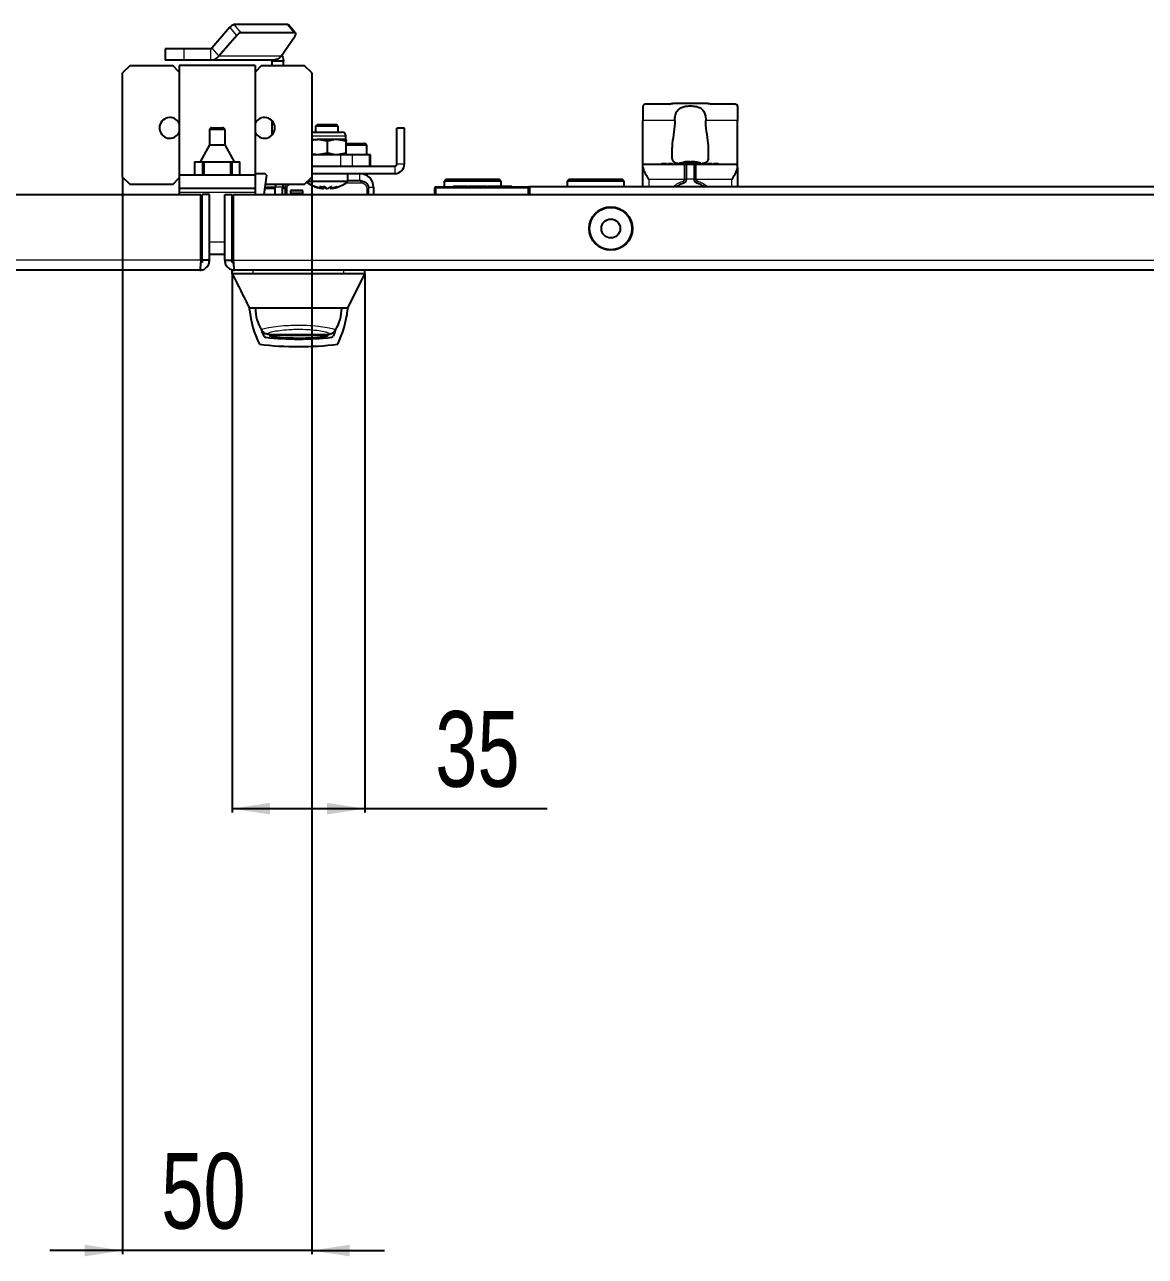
# Model space of a CAD drawing. Header units: millimetres. Extents: x -1264 to 3208, y -1920 to 1219.
# Drawn here: x 2069.4 to 2365.5, y -1920 to -1594.6 of the extents above; entities that cross this region are included whole.
import ezdxf

# ---------------------------------------------------------------- set-up
doc = ezdxf.new("R2010")
doc.units = ezdxf.units.MM
doc.layers.add('FORMAT', color=7, linetype='Continuous')
doc.styles.add('SLDTEXTSTYLE0', font='TXT', dxfattribs={"width": 0.75})
doc.dimstyles.new('SLDDIMSTYLE0', dxfattribs={"dimtxt": 20, "dimasz": 10, "dimexe": 0, "dimexo": 0.0625, "dimgap": 5, "dimtad": 2, "dimdec": 1, "dimrnd": 1e-09, "dimzin": 12, "dimdsep": 46, "dimtxsty": 'SLDTEXTSTYLE0', "dimsah": 1, "dimcen": 0.09, "dimadec": 0, "dimazin": 3, "dimtfac": 1, "dimtofl": 0, "dimtmove": 0, "dimatfit": 3, "dimfxl": 0, "dimfrac": 2, "dimtolj": 1, "dimtzin": 12, "dimarcsym": 0})
doc.dimstyles.new('SLDDIMSTYLE1', dxfattribs={"dimtxt": 20, "dimasz": 10, "dimexe": 0, "dimexo": 0.0625, "dimgap": 5, "dimtad": 2, "dimdec": 1, "dimrnd": 1e-09, "dimzin": 12, "dimdsep": 46, "dimtxsty": 'SLDTEXTSTYLE0', "dimsah": 1, "dimcen": 0.09, "dimadec": 0, "dimazin": 3, "dimtfac": 1, "dimtmove": 0, "dimatfit": 0, "dimfxl": 0, "dimfrac": 2, "dimtolj": 1, "dimtzin": 12, "dimarcsym": 0})

# ---------------------------------------------------------------- blocks, each defined once
blk = doc.blocks.new('_D_13')
at = {"layer": 'FORMAT'}
for p, q in [((2095.28, -1634.86), (2095.28, -1919.45)), ((2145.28, -1634.86), (2145.28, -1919.45)), ((2095.28, -1918.45), (2076.05, -1918.45)), ((2145.28, -1918.45), (2095.28, -1918.45)), ((2145.28, -1918.45), (2164.51, -1918.45))]:
    blk.add_line(p, q, dxfattribs=at)
for points in [[(2095.28, -1918.45), (2085.28, -1916.91), (2085.28, -1919.99)], [(2145.28, -1918.45), (2155.28, -1919.99), (2155.28, -1916.91)]]:
    blk.add_solid(points, dxfattribs=at)
at = {"layer": 'FORMAT', "insert": (2105.5, -1892.67), "char_height": 20, "attachment_point": 1, "style": 'SLDTEXTSTYLE0'}
blk.add_mtext('50', dxfattribs=at)
blk = doc.blocks.new('_D_14')
at = {"layer": 'FORMAT'}
for p, q in [((2124.28, -1660.46), (2124.28, -1802.71)), ((2159.28, -1660.46), (2159.28, -1802.71)), ((2124.28, -1801.71), (2159.28, -1801.71)), ((2159.28, -1801.71), (2207.44, -1801.71))]:
    blk.add_line(p, q, dxfattribs=at)
for points in [[(2124.28, -1801.71), (2134.28, -1803.25), (2134.28, -1800.17)], [(2159.28, -1801.71), (2149.28, -1800.17), (2149.28, -1803.25)]]:
    blk.add_solid(points, dxfattribs=at)
at = {"layer": 'FORMAT', "insert": (2177.88, -1775.93), "char_height": 20, "attachment_point": 1, "style": 'SLDTEXTSTYLE0'}
blk.add_mtext('35', dxfattribs=at)

msp = doc.modelspace()

# ---------------------------------------------------------------- linework, layer by layer
at = {"color": 7, "linetype": 'Continuous', "lineweight": 25}
for p, q in [((2123.63, -1595.29), (2118.87, -1600.79)), ((2125.47, -1597.42), (2120.71, -1602.92)), ((2138.88, -1594.59), (2124.74, -1594.59)), ((2140.72, -1596.71), (2126.58, -1596.71)), ((2141, -1596.81), (2139.17, -1594.69)), ((2106.56, -1600.97), (2106.56, -1603.97)), ((2111.56, -1600.97), (2106.56, -1600.97)), ((2118.5, -1600.97), (2111.56, -1600.97)), ((2137.17, -1602.92), (2140.75, -1597.8)), ((2111.56, -1603.97), (2106.56, -1603.97)), ((2118.5, -1603.97), (2111.56, -1603.97)), ((2135.03, -1603.97), (2118.5, -1603.97)), ((2097.28, -1605.35), (2095.28, -1607.35)), ((2095.28, -1634.85), (2095.28, -1607.35)), ((2097.28, -1605.35), (2108.53, -1605.35)), ((2110.28, -1607.1), (2108.53, -1605.35)), ((2130.28, -1605.35), (2110.28, -1605.35)), ((2110.28, -1605.35), (2110.28, -1634.35)), ((2130.28, -1605.35), (2130.28, -1634.35)), ((2132.03, -1605.35), (2130.28, -1607.1)), ((2132.03, -1605.35), (2143.28, -1605.35)), ((2137.78, -1604.27), (2134.78, -1604.27)), ((2134.78, -1605.35), (2134.78, -1604.27)), ((2137.78, -1605.35), (2137.78, -1604.27)), ((2145.28, -1607.35), (2143.28, -1605.35)), ((2145.28, -1607.35), (2145.28, -1634.85)), ((2232.78, -1616.12), (2232.78, -1619.95)), ((2239.8, -1615.56), (2234.28, -1615.56)), ((2240.69, -1615.51), (2240.17, -1615.51)), ((2249.88, -1615.45), (2240.69, -1615.45)), ((2250.4, -1615.51), (2249.88, -1615.5)), ((2256.28, -1615.56), (2250.76, -1615.56)), ((2257.78, -1616.12), (2257.78, -1619.95)), ((2134.78, -1620.6), (2134.78, -1619.97)), ((2232.78, -1631.45), (2232.78, -1619.95)), ((2257.78, -1631.45), (2257.78, -1619.95)), ((2118.27, -1622.35), (2118.27, -1626.35)), ((2118.77, -1621.85), (2121.78, -1621.85)), ((2122.28, -1622.35), (2122.28, -1626.35)), ((2134.78, -1620.6), (2135.23, -1620.6)), ((2134.78, -1623.74), (2134.78, -1620.6)), ((2145.31, -1622.95), (2145.28, -1622.95)), ((2145.31, -1622.95), (2153.25, -1622.95)), ((2146.78, -1620.95), (2146.28, -1621.45)), ((2146.28, -1621.45), (2146.28, -1622.95)), ((2152.02, -1621.45), (2146.28, -1621.45)), ((2146.78, -1620.95), (2151.57, -1620.95)), ((2151.57, -1620.95), (2151.78, -1620.95)), ((2152.28, -1621.45), (2151.78, -1620.95)), ((2152.28, -1621.45), (2152.02, -1621.45)), ((2152.28, -1622.95), (2152.28, -1621.45)), ((2167.78, -1631.35), (2167.78, -1621.95)), ((2169.78, -1621.95), (2167.78, -1621.95)), ((2169.78, -1631.35), (2169.78, -1621.95)), ((2118.27, -1626.35), (2115.78, -1630.85)), ((2118.27, -1626.35), (2122.28, -1626.35)), ((2122.28, -1626.35), (2124.78, -1630.85)), ((2145.28, -1624.95), (2146.88, -1624.95)), ((2149.42, -1625.4), (2146.88, -1624.95)), ((2151.88, -1624.95), (2146.88, -1624.95)), ((2149.42, -1628.51), (2149.42, -1625.4)), ((2154.35, -1625.4), (2151.88, -1624.95)), ((2154.28, -1624.95), (2151.88, -1624.95)), ((2154.28, -1624.95), (2154.28, -1623.99)), ((2154.34, -1624.99), (2154.28, -1624.95)), ((2154.28, -1624.95), (2154.28, -1624.95)), ((2154.34, -1625.05), (2154.3, -1625.02)), ((2154.35, -1628.51), (2154.35, -1625.4)), ((2154.35, -1625.95), (2159.18, -1625.95)), ((2159.78, -1628.95), (2159.78, -1626.55)), ((2152.97, -1628.95), (2145.28, -1628.95)), ((2149.42, -1628.51), (2146.88, -1628.95)), ((2154.35, -1628.51), (2151.88, -1628.95)), ((2156.05, -1628.95), (2152.97, -1628.95)), ((2154.28, -1628.95), (2154.28, -1628.95)), ((2160.51, -1628.95), (2156.05, -1628.95)), ((2160.78, -1628.95), (2160.51, -1628.95)), ((2160.78, -1631.95), (2160.78, -1628.95)), ((2240.43, -1627.24), (2240.43, -1629.83)), ((2250.13, -1629.83), (2250.13, -1627.24)), ((2114.28, -1630.85), (2114.28, -1634.35)), ((2114.28, -1630.85), (2115.78, -1630.85)), ((2115.78, -1630.85), (2124.78, -1630.85)), ((2116.78, -1630.85), (2116.78, -1634.35)), ((2123.78, -1630.85), (2123.78, -1634.35)), ((2124.78, -1630.85), (2126.28, -1630.85)), ((2126.28, -1634.35), (2126.28, -1630.85)), ((2145.28, -1631.95), (2167.18, -1631.95)), ((2232.78, -1632.33), (2232.78, -1631.45)), ((2232.78, -1631.45), (2246.28, -1631.45)), ((2232.78, -1637.45), (2232.78, -1632.33)), ((2237.66, -1631.35), (2237.66, -1631.45)), ((2237.8, -1631.35), (2237.8, -1631.45)), ((2237.92, -1631.35), (2237.92, -1631.45)), ((2238.73, -1631.35), (2237.92, -1631.35)), ((2238.73, -1631.35), (2238.73, -1631.45)), ((2238.88, -1631.35), (2238.88, -1631.45)), ((2239, -1631.35), (2239, -1631.45)), ((2239.34, -1631.35), (2239.34, -1631.45)), ((2239.52, -1631.35), (2239.52, -1631.45)), ((2240.05, -1631.35), (2240.05, -1631.45)), ((2240.53, -1631.35), (2240.53, -1631.45)), ((2240.7, -1631.35), (2240.7, -1631.45)), ((2241.16, -1631.35), (2241.16, -1631.45)), ((2241.3, -1631.35), (2241.3, -1631.45)), ((2241.42, -1631.35), (2241.42, -1631.45)), ((2241.73, -1631.35), (2241.73, -1631.45)), ((2243.01, -1631.35), (2241.89, -1631.35)), ((2243.01, -1631.35), (2243.01, -1631.45)), ((2243.15, -1631.35), (2243.15, -1631.45)), ((2243.34, -1631.35), (2243.34, -1631.45)), ((2243.35, -1631.35), (2243.35, -1631.45)), ((2243.94, -1631.35), (2243.35, -1631.35)), ((2243.94, -1631.35), (2243.94, -1631.45)), ((2244.84, -1631.35), (2244.27, -1631.35)), ((2244.28, -1635.45), (2244.28, -1631.45)), ((2244.28, -1631.45), (2246.28, -1631.45)), ((2244.56, -1631.13), (2244.53, -1630.9)), ((2244.77, -1631.13), (2244.76, -1630.83)), ((2244.84, -1631.35), (2244.84, -1631.45)), ((2244.85, -1631.35), (2244.85, -1631.45)), ((2244.85, -1631.35), (2245.03, -1631.35)), ((2245.03, -1631.35), (2245.03, -1631.45)), ((2245.03, -1631.35), (2245.03, -1631.35)), ((2245.05, -1631.35), (2245.05, -1631.45)), ((2245.2, -1631.35), (2245.2, -1631.45)), ((2246, -1631.35), (2245.2, -1631.35)), ((2246, -1631.35), (2246, -1631.45)), ((2246.14, -1631.35), (2246.14, -1631.45)), ((2246.23, -1630.85), (2246.23, -1630.83)), ((2246.26, -1631.35), (2246.26, -1631.45)), ((2246.28, -1631.45), (2246.28, -1635.45)), ((2246.29, -1631.39), (2246.55, -1631.38)), ((2246.69, -1631.35), (2246.69, -1631.45)), ((2246.78, -1630.94), (2246.79, -1630.9)), ((2246.78, -1631.45), (2257.78, -1631.45)), ((2246.82, -1631.35), (2246.82, -1631.45)), ((2247.18, -1631.35), (2247.18, -1631.45)), ((2247.44, -1631.35), (2247.44, -1631.45)), ((2247.56, -1631.35), (2247.56, -1631.45)), ((2247.7, -1631.35), (2247.7, -1631.45)), ((2247.82, -1631.35), (2247.82, -1631.45)), ((2248.25, -1631.35), (2248.25, -1631.45)), ((2248.28, -1631.35), (2248.25, -1631.35)), ((2248.29, -1631.35), (2248.29, -1631.45)), ((2248.32, -1631.35), (2248.32, -1631.45)), ((2248.49, -1631.35), (2248.49, -1631.45)), ((2248.84, -1631.35), (2248.84, -1631.45)), ((2249.33, -1631.35), (2249.33, -1631.45)), ((2249.52, -1631.35), (2249.52, -1631.45)), ((2249.87, -1631.35), (2249.87, -1631.45)), ((2250.02, -1631.35), (2250.02, -1631.45)), ((2251.08, -1631.35), (2250.02, -1631.35)), ((2251.08, -1631.35), (2251.08, -1631.45)), ((2251.39, -1631.35), (2251.39, -1631.45)), ((2251.56, -1631.35), (2251.56, -1631.45)), ((2251.93, -1631.35), (2251.93, -1631.45)), ((2252.69, -1631.35), (2251.93, -1631.35)), ((2252.69, -1631.35), (2252.69, -1631.45)), ((2257.78, -1632.33), (2257.78, -1631.45)), ((2257.78, -1632.33), (2257.78, -1637.45)), ((2095.28, -1634.85), (2097.28, -1636.85)), ((2108.53, -1636.85), (2110.28, -1635.1)), ((2130.28, -1634.35), (2110.28, -1634.35)), ((2110.28, -1634.35), (2110.28, -1637.85)), ((2130.28, -1633.95), (2132.91, -1633.95)), ((2130.28, -1634.35), (2130.28, -1637.85)), ((2133.34, -1634.39), (2132.61, -1639.45)), ((2133.34, -1634.39), (2132.91, -1633.95)), ((2143.28, -1636.85), (2145.28, -1634.85)), ((2145.28, -1633.95), (2167.18, -1633.95)), ((2158.28, -1635.85), (2154.74, -1635.85)), ((2154.78, -1635.95), (2154.78, -1633.95)), ((2180.78, -1635.45), (2180.28, -1635.95)), ((2180.28, -1635.95), (2180.28, -1637.45)), ((2195.28, -1635.95), (2180.28, -1635.95)), ((2180.78, -1635.45), (2194.78, -1635.45)), ((2195.28, -1635.95), (2194.78, -1635.45)), ((2195.28, -1637.25), (2195.28, -1635.95)), ((2213.28, -1635.45), (2212.78, -1635.95)), ((2212.78, -1635.95), (2212.78, -1637.45)), ((2227.78, -1635.95), (2212.78, -1635.95)), ((2213.28, -1635.45), (2227.28, -1635.45)), ((2227.78, -1635.95), (2227.28, -1635.45)), ((2227.78, -1637.45), (2227.78, -1635.95)), ((2244.28, -1635.45), (2244.28, -1635.48)), ((2246.28, -1635.48), (2246.28, -1635.45)), ((1525.58, -1639.45), (2115.98, -1639.45)), ((2108.53, -1636.85), (2097.28, -1636.85)), ((2130.28, -1637.85), (2110.28, -1637.85)), ((2110.28, -1637.85), (2110.28, -1638.94)), ((2110.28, -1638.94), (2110.28, -1639.45)), ((2115.98, -1656.85), (2115.98, -1639.45)), ((2118.28, -1639.45), (2116.28, -1639.45)), ((2116.28, -1656.85), (2116.28, -1639.45)), ((2118.28, -1656.85), (2118.28, -1639.45)), ((2122.28, -1639.45), (2124.28, -1639.45)), ((2122.28, -1656.85), (2122.28, -1639.45)), ((2124.28, -1656.85), (2124.28, -1639.45)), ((2124.58, -1639.45), (2714.98, -1639.45)), ((2124.58, -1656.85), (2124.58, -1639.45)), ((2130.28, -1637.85), (2130.28, -1638.94)), ((2130.28, -1638.94), (2130.28, -1639.45)), ((2135.58, -1637.85), (2132.84, -1637.85)), ((2143.28, -1636.85), (2132.99, -1636.85)), ((2135.65, -1636.85), (2135.58, -1637.55)), ((2135.58, -1639.45), (2135.58, -1637.55)), ((2137.58, -1639.45), (2137.58, -1637.55)), ((2138.28, -1637.85), (2137.58, -1637.85)), ((2138.28, -1637.85), (2138.28, -1639.45)), ((2142.88, -1638.4), (2139.68, -1638.4)), ((2139.68, -1638.4), (2139.68, -1639.45)), ((2139.68, -1639.15), (2142.88, -1639.15)), ((2142.88, -1639.45), (2142.88, -1638.4)), ((2147.92, -1637.8), (2147.92, -1637.85)), ((2148.22, -1637.4), (2148.22, -1637.85)), ((2148.22, -1637.85), (2148.22, -1637.4)), ((2148.39, -1637.85), (2148.22, -1637.82)), ((2148.39, -1637.39), (2148.39, -1637.85)), ((2148.43, -1637.85), (2148.43, -1637.39)), ((2149.19, -1637.77), (2149.19, -1637.85)), ((2149.22, -1637.79), (2149.22, -1637.85)), ((2149.28, -1637.82), (2149.22, -1637.85)), ((2150.13, -1637.85), (2150.13, -1637.53)), ((2150.34, -1637.85), (2150.34, -1637.82)), ((2150.63, -1637.75), (2150.63, -1637.85)), ((2150.66, -1637.75), (2150.66, -1637.85)), ((2160.28, -1639.45), (2160.28, -1637.85)), ((2161.58, -1637.55), (2161.58, -1639.45)), ((2177.78, -1639.45), (2177.78, -1637.75)), ((2178.08, -1637.45), (2202.48, -1637.45)), ((2182.64, -1637.25), (2182.64, -1637.45)), ((2186.45, -1637.25), (2186.45, -1637.45)), ((2186.45, -1637.25), (2187.24, -1637.25)), ((2187.24, -1637.25), (2187.24, -1637.45)), ((2187.24, -1637.25), (2189.12, -1637.25)), ((2188.58, -1637.25), (2188.58, -1637.23)), ((2189.12, -1637.25), (2189.12, -1637.45)), ((2189.12, -1637.25), (2190.17, -1637.25)), ((2190.17, -1637.25), (2190.17, -1637.45)), ((2190.17, -1637.25), (2191.57, -1637.25)), ((2191.74, -1637.23), (2191.74, -1637.45)), ((2191.83, -1637.25), (2191.83, -1637.45)), ((2191.83, -1637.25), (2193.18, -1637.25)), ((2193.18, -1637.25), (2193.18, -1637.45)), ((2193.18, -1637.25), (2195.17, -1637.25)), ((2195.17, -1637.25), (2195.17, -1637.45)), ((2195.17, -1637.25), (2198.13, -1637.25)), ((2198.13, -1637.25), (2198.13, -1637.45)), ((2637.78, -1637.45), (2202.78, -1637.45)), ((2202.78, -1637.45), (2202.78, -1637.75)), ((2202.78, -1637.75), (2202.78, -1638.4)), ((2202.78, -1638.4), (2202.78, -1639.45)), ((2116.28, -1655.35), (2115.98, -1655.35)), ((2122.28, -1655.35), (2118.28, -1655.35)), ((2115.68, -1659.45), (1525.88, -1659.45)), ((2118.28, -1656.85), (2116.28, -1656.85)), ((2116.28, -1657.03), (2116.28, -1657.45)), ((2122.28, -1656.85), (2124.28, -1656.85)), ((2124.28, -1657.45), (2124.28, -1656.85)), ((2124.28, -1660.45), (2124.28, -1659.45)), ((2124.88, -1659.45), (2124.28, -1659.45)), ((2714.68, -1659.45), (2124.88, -1659.45)), ((2159.28, -1660.45), (2159.28, -1659.45)), ((2153.78, -1660.45), (2129.78, -1660.45)), ((2154.78, -1669.45), (2159.31, -1660.4)), ((2131.18, -1669.45), (2128.78, -1669.45)), ((2128.82, -1669.45), (2128.82, -1669.66)), ((2152.38, -1669.45), (2131.18, -1669.45)), ((2154.78, -1669.45), (2152.38, -1669.45)), ((2154.74, -1669.66), (2154.74, -1669.45)), ((2135.95, -1676.44), (2147.54, -1676.44)), ((2135.95, -1676.44), (2136.1, -1676.44))]:
    msp.add_line(p, q, dxfattribs=at)
at = {"color": 8, "linetype": 'Continuous', "lineweight": 18}
for p, q in [((2125.47, -1597.42), (2123.63, -1595.29)), ((2126.58, -1596.71), (2124.74, -1594.59)), ((2140.72, -1596.71), (2138.88, -1594.59)), ((2111.56, -1603.97), (2111.56, -1600.97)), ((2118.5, -1600.97), (2118.5, -1603.97)), ((2118.87, -1600.79), (2120.71, -1602.92)), ((2137.17, -1602.92), (2120.71, -1602.92)), ((2241.19, -1619.95), (2232.78, -1619.95)), ((2257.78, -1619.95), (2249.37, -1619.95)), ((2122.28, -1622.35), (2118.27, -1622.35)), ((2145.28, -1623.99), (2154.28, -1623.99)), ((2159.78, -1626.55), (2154.35, -1626.55)), ((2152.97, -1631.95), (2152.97, -1628.95)), ((2156.05, -1631.95), (2156.05, -1628.95)), ((2160.51, -1631.95), (2160.51, -1628.95)), ((2116.28, -1630.85), (2116.28, -1634.35)), ((2124.28, -1630.85), (2124.28, -1634.35)), ((2167.18, -1631.95), (2167.18, -1633.95)), ((2167.78, -1631.35), (2169.78, -1631.35)), ((2241.89, -1631.35), (2241.89, -1631.45)), ((2243.78, -1635.45), (2243.78, -1631.45)), ((2246.78, -1631.45), (2246.78, -1635.45)), ((2143.78, -1636.35), (2144.47, -1636.35)), ((2154.22, -1636.15), (2143.98, -1636.15)), ((2154.31, -1635.95), (2144.18, -1635.95)), ((2154.1, -1636.35), (2158.28, -1636.35)), ((2154.68, -1636.15), (2154.22, -1636.15)), ((2154.78, -1635.95), (2154.31, -1635.95)), ((2157.98, -1635.95), (2157.98, -1633.95)), ((2234.28, -1635.45), (2234.28, -1637.45)), ((2234.28, -1635.45), (2243.78, -1635.45)), ((2243.42, -1635.97), (2243.56, -1636.45)), ((2243.78, -1635.48), (2243.78, -1635.45)), ((2243.78, -1635.45), (2244.28, -1635.45)), ((2243.78, -1635.48), (2244.28, -1635.48)), ((2246.28, -1635.45), (2244.28, -1635.45)), ((2246.28, -1635.45), (2246.78, -1635.45)), ((2246.28, -1635.48), (2246.78, -1635.48)), ((2246.78, -1635.45), (2246.78, -1635.48)), ((2246.78, -1635.45), (2256.28, -1635.45)), ((2247.01, -1636.45), (2247.14, -1635.97)), ((2256.28, -1637.45), (2256.28, -1635.45)), ((2130.28, -1638.94), (2110.28, -1638.94)), ((2132.9, -1637.45), (2135.58, -1637.45)), ((2137.58, -1637.55), (2135.58, -1637.55)), ((2137.58, -1637.45), (2138.36, -1637.45)), ((2138.78, -1639.45), (2138.78, -1637.85)), ((2142.88, -1638.61), (2139.68, -1638.61)), ((2159.78, -1637.85), (2159.78, -1639.45)), ((2160.22, -1637.55), (2161.58, -1637.55)), ((2178.08, -1637.75), (2177.78, -1637.75)), ((2178.08, -1637.45), (2178.08, -1637.75)), ((2178.08, -1637.75), (2178.08, -1639.45)), ((2202.48, -1637.75), (2178.08, -1637.75)), ((2183.87, -1637.25), (2183.87, -1637.45)), ((2202.48, -1637.45), (2202.48, -1637.75)), ((2202.78, -1637.75), (2202.48, -1637.75)), ((2202.48, -1639.45), (2202.48, -1637.75)), ((2116.28, -1652.09), (2115.98, -1652.09)), ((2122.28, -1652.09), (2118.28, -1652.09)), ((2115.98, -1656.85), (1525.58, -1656.85)), ((2124.58, -1656.85), (2714.98, -1656.85)), ((2129.78, -1660.45), (2129.78, -1659.45)), ((2153.78, -1660.45), (2153.78, -1659.45))]:
    msp.add_line(p, q, dxfattribs=at)
at = {"color": 7, "linetype": 'Continuous', "lineweight": 25, "flags": 128}
for points in [[(2140.75, -1597.8), (2140.89, -1597.57), (2140.99, -1597.36), (2141.05, -1597.17), (2141.07, -1597.01), (2141.05, -1596.88), (2140.98, -1596.79), (2140.87, -1596.73), (2140.72, -1596.71)], [(2150.63, -1637.8), (2150.62, -1637.81), (2150.34, -1637.85)], [(2132.66, -1676.88), (2132.3, -1675.99), (2132.2, -1675.72)], [(2151.47, -1675.4), (2151.25, -1675.99), (2150.9, -1676.88)]]:
    msp.add_lwpolyline(points, dxfattribs=at)
at = {"color": 7, "linetype": 'Continuous', "lineweight": 25}
for radius in [5.75, 2.5]:
    msp.add_circle((2224.28, -1648.45), radius, dxfattribs=at)
at = {"color": 8, "linetype": 'Continuous', "lineweight": 18}
msp.add_circle((2224.28, -1648.45), 5.5, dxfattribs=at)
at = {"color": 7, "linetype": 'Continuous', "lineweight": 25}
for centre, radius, start, end in [((2125.16, -1596.47), 1.93, 102.4839, 142.4022), ((2127, -1598.59), 1.93, 102.4839, 142.4022), ((2138.92, -1594.93), 0.349, 43.9283, 95.9288), ((2118.49, -1600.48), 0.488, 270.8794, 320.2435), ((2118.46, -1601.04), 2.93, 270.8794, 320.2435), ((2107.78, -1621.85), 2.75, 24.62, 335.38), ((2132.78, -1621.85), 2.75, 204.62, 155.38), ((2118.77, -1622.35), 0.5, 90, 180), ((2121.78, -1622.35), 0.5, 0, 90), ((2153.25, -1623.99), 1.03, 0, 90), ((2159.18, -1626.55), 0.6, 0, 90), ((2167.18, -1631.35), 2.6, 270, 0), ((2167.18, -1631.35), 0.6, 270, 0), ((2245.28, -1638.75), 8, 100.361, 112.3316), ((2244.52, -1634.61), 3.79, 92.8918, 101.4174), ((2245.4, -1633.07), 2.34, 111.7218, 124.6037), ((2244.6, -1638.39), 7.26, 85.7578, 94.2422), ((2244.24, -1631.42), 0.598, 60.5239, 80.9896), ((2245.03, -1638.38), 7.56, 92.0564, 94.6598), ((2244.55, -1635.17), 4.35, 79.331, 87.2142), ((2248.53, -1631.88), 3.47, 163.5344, 167.7658), ((2246.01, -1635.17), 4.35, 92.7858, 100.669), ((2245.53, -1638.36), 7.54, 81.9171, 87.9462), ((2246.31, -1631.35), 0.529, 98.3794, 107.9547), ((2246.04, -1634.61), 3.79, 78.5826, 87.1082), ((2245.21, -1637.17), 6.42, 69.7014, 77.5656), ((2245.28, -1638.75), 8, 70.1746, 79.639), ((2245.28, -1638.71), 7.96, 71.9524, 79.1092), ((2247.59, -1631.75), 0.629, 75.5606, 104.4394), ((2149.28, -1628.95), 9, 233.1301, 260.0618), ((2149.28, -1628.95), 9, 279.9382, 306.8699), ((2154.53, -1635.95), 0.25, 306.8699, 0), ((2157.98, -1637.55), 3.6, 0, 90), ((2245.28, -1642.45), 6.25, 106.0134, 126.8699), ((2243.28, -1635.48), 1, 286.0134, 0), ((2247.28, -1635.48), 1, 180, 253.9866), ((2245.28, -1642.45), 6.25, 53.1301, 73.9866), ((2139.18, -1637.55), 1.6, 154.0555, 180), ((2149.4, -1629.23), 8.7, 247.0438, 262.1958), ((2148.99, -1631.16), 6.77, 243.8434, 260.9245), ((2148.03, -1630.33), 7.07, 264.247, 275.753), ((2149.05, -1635.2), 2.78, 231.3972, 252.5593), ((2148.61, -1633.07), 4.83, 261.5144, 261.8434), ((2148.43, -1637.69), 0.261, 216.1514, 217.2521), ((2149.36, -1629.01), 8.89, 263.7673, 264.0104), ((2149.95, -1634.98), 2.97, 239.1789, 255.2323), ((2150.12, -1636.24), 1.79, 219.0744, 243.9708), ((2148.55, -1633.64), 4.26, 278.6965, 279.0465), ((2150.01, -1633.64), 4.26, 260.9535, 261.3035), ((2148.53, -1634.78), 3.19, 285.2264, 309.2989), ((2149.12, -1636.71), 1.52, 311.5988, 339.6464), ((2149.2, -1629.01), 8.89, 275.9896, 276.2327), ((2149, -1630.85), 7.09, 279.4428, 293.2387), ((2149.95, -1633.07), 4.83, 278.1566, 278.4856), ((2149.43, -1629.8), 8.14, 278.7231, 291.6408), ((2152.11, -1636), 1.4, 257.0541, 282.9459), ((2178.08, -1637.75), 0.3, 90, 180), ((2202.48, -1637.75), 0.3, 0, 90), ((2120.84, -1669.66), 7.98, 358.267, 359.9999), ((2155.67, -1667.1), 27, 185.961, 206.1695), ((2141.78, -1669.45), 11.4, 180, 210.8742), ((2141.78, -1669.45), 11.4, 329.0561, 0), ((2127.89, -1667.1), 27, 333.8305, 354.0392), ((2162.72, -1669.66), 7.98, 180, 181.7325), ((2141.78, -1597.66), 82, 262.7534, 277.2466), ((2133.12, -1676.69), 0.5, 203.0437, 263.7491), ((2141.78, -1597.66), 80, 263.7491, 276.2509), ((2150.44, -1676.69), 0.5, 276.2509, 336.9563)]:
    msp.add_arc(centre, radius, start, end, dxfattribs=at)
at = {"color": 8, "linetype": 'Continuous', "lineweight": 18}
for centre, radius, start, end in [((2245.28, -1642.45), 6.75, 106.0134, 132.2054), ((2243.28, -1635.48), 0.5, 286.0134, 0), ((2247.28, -1635.48), 0.5, 180, 253.9866), ((2245.28, -1642.45), 6.75, 47.7946, 73.9866)]:
    msp.add_arc(centre, radius, start, end, dxfattribs=at)
at = {"color": 7, "linetype": 'Continuous', "lineweight": 25}
for points in [[(2134.48, -1603.97), (2134.56, -1603.99), (2134.72, -1604.03), (2134.76, -1604.19), (2134.78, -1604.27)], [(2137.17, -1602.92), (2137.03, -1603.07), (2136.73, -1603.39), (2136.2, -1603.71), (2135.62, -1603.93), (2135.22, -1603.96), (2135.03, -1603.97)], [(2158.28, -1635.85), (2158.54, -1635.88), (2159.07, -1635.94), (2159.73, -1636.41), (2160.19, -1637.07), (2160.25, -1637.59), (2160.28, -1637.85)], [(2115.98, -1656.85), (2115.95, -1657.19), (2115.9, -1657.88), (2115.83, -1658.74), (2115.75, -1659.34), (2115.7, -1659.41), (2115.68, -1659.45)], [(2115.68, -1659.45), (2116.02, -1659.41), (2116.7, -1659.34), (2117.56, -1658.74), (2118.16, -1657.88), (2118.24, -1657.19), (2118.28, -1656.85)], [(2124.88, -1659.45), (2124.85, -1659.41), (2124.8, -1659.34), (2124.73, -1658.74), (2124.65, -1657.88), (2124.6, -1657.19), (2124.58, -1656.85)]]:
    msp.add_open_spline(points, degree=3, dxfattribs=at)
for points, knots in [([(2137.32, -1602.7), (2137.4, -1602.8), (2137.73, -1603.25), (2137.76, -1603.82), (2137.78, -1604.27)], [0, 0, 0, 0, 0.222729, 1, 1, 1, 1]), ([(2234.28, -1615.56), (2234.11, -1615.56), (2233.78, -1615.57), (2233.33, -1615.63), (2232.99, -1615.75), (2232.81, -1615.92), (2232.79, -1616.06), (2232.78, -1616.12)], [0, 0, 0, 0, 0.2129, 0.425707, 0.640613, 0.853382, 1, 1, 1, 1]), ([(2239.8, -1615.56), (2239.9, -1615.55), (2240.03, -1615.53), (2240.14, -1615.52), (2240.17, -1615.51)], [0, 0, 0, 0, 0.789403, 1, 1, 1, 1]), ([(2241.19, -1619.95), (2241.21, -1619.54), (2241.25, -1618.71), (2241.61, -1617.62), (2242.26, -1616.81), (2243.19, -1616.32), (2244.34, -1616.08), (2245.67, -1616.03), (2247.01, -1616.2), (2248.14, -1616.67), (2248.87, -1617.47), (2249.25, -1618.5), (2249.37, -1619.36), (2249.37, -1619.86), (2249.37, -1619.95)], [0, 0, 0, 0, 0.088505, 0.177138, 0.262858, 0.344694, 0.430485, 0.525193, 0.625645, 0.723911, 0.812494, 0.894483, 0.978997, 1, 1, 1, 1]), ([(2250.4, -1615.51), (2250.41, -1615.52), (2250.52, -1615.53), (2250.65, -1615.55), (2250.76, -1615.56)], [0, 0, 0, 0, 0.161974, 1, 1, 1, 1]), ([(2257.78, -1616.12), (2257.77, -1616.04), (2257.74, -1615.88), (2257.5, -1615.72), (2257.14, -1615.61), (2256.71, -1615.57), (2256.41, -1615.56), (2256.28, -1615.56)], [0, 0, 0, 0, 0.205683, 0.411346, 0.618649, 0.832339, 1, 1, 1, 1]), ([(2241.19, -1619.95), (2241.14, -1620.95), (2241.03, -1623.09), (2240.51, -1625.53), (2240.45, -1626.84), (2240.43, -1627.24)], [0, 0, 0, 0, 0.378823, 0.812228, 1, 1, 1, 1]), ([(2250.13, -1627.24), (2250.05, -1626.33), (2249.87, -1624.47), (2249.41, -1621.87), (2249.38, -1620.34), (2249.37, -1619.95)], [0, 0, 0, 0, 0.417668, 0.852903, 1, 1, 1, 1]), ([(2146.88, -1624.95), (2146.82, -1624.95), (2146.28, -1624.96), (2145.75, -1625.1), (2145.28, -1625.22)], [0, 0, 0, 0, 0.1109, 1, 1, 1, 1]), ([(2151.88, -1624.95), (2151.82, -1624.95), (2150.99, -1624.96), (2150.18, -1625.19), (2149.42, -1625.4)], [0, 0, 0, 0, 0.0702006, 1, 1, 1, 1]), ([(2154.28, -1624.95), (2154.28, -1624.96), (2154.31, -1624.98), (2154.33, -1625.22), (2154.35, -1625.4)], [0, 0, 0, 0, 0.2686336, 1, 1, 1, 1]), ([(2146.88, -1628.95), (2146.82, -1628.95), (2146.28, -1628.95), (2145.75, -1628.81), (2145.28, -1628.68)], [0, 0, 0, 0, 0.1109, 1, 1, 1, 1]), ([(2151.88, -1628.95), (2151.82, -1628.95), (2150.99, -1628.95), (2150.18, -1628.72), (2149.42, -1628.51)], [0, 0, 0, 0, 0.070201, 1, 1, 1, 1]), ([(2154.28, -1628.95), (2154.28, -1628.95), (2154.31, -1628.92), (2154.33, -1628.68), (2154.35, -1628.51)], [0, 0, 0, 0, 0.2686336, 1, 1, 1, 1]), ([(2240.43, -1629.83), (2240.47, -1630.1), (2240.56, -1630.64), (2241.35, -1631.1), (2242.35, -1631.3), (2243.14, -1631.34), (2243.44, -1631.35)], [0, 0, 0, 0, 0.287004, 0.575097, 0.841222, 1, 1, 1, 1]), ([(2247.29, -1631.35), (2247.72, -1631.32), (2248.63, -1631.25), (2249.57, -1630.94), (2250.06, -1630.46), (2250.11, -1630.01), (2250.13, -1629.83)], [0, 0, 0, 0, 0.255921, 0.530677, 0.799973, 1, 1, 1, 1]), ([(2232.78, -1632.33), (2232.8, -1632.5), (2232.86, -1632.93), (2233.33, -1633.87), (2233.86, -1634.76), (2234.21, -1635.34), (2234.28, -1635.45), (2234.28, -1635.45)], [0, 0, 0, 0, 0.19414, 0.485275, 0.898779, 0.996769, 1, 1, 1, 1]), ([(2237.8, -1631.35), (2237.78, -1631.35), (2237.74, -1631.35), (2237.69, -1631.35), (2237.66, -1631.35), (2237.66, -1631.35), (2237.66, -1631.35)], [0, 0, 0, 0, 0.280836, 0.55925, 0.779182, 1, 1, 1, 1]), ([(2237.92, -1631.35), (2237.92, -1631.35), (2237.92, -1631.35), (2237.89, -1631.35), (2237.85, -1631.35), (2237.82, -1631.35), (2237.8, -1631.35)], [0, 0, 0, 0, 0.2808879, 0.5594825, 0.7792702, 1, 1, 1, 1]), ([(2238.88, -1631.35), (2238.87, -1631.35), (2238.83, -1631.35), (2238.78, -1631.35), (2238.75, -1631.35), (2238.73, -1631.35)], [0, 0, 0, 0, 0.280638, 0.560877, 1, 1, 1, 1]), ([(2239, -1631.35), (2239, -1631.35), (2239, -1631.35), (2238.97, -1631.35), (2238.93, -1631.35), (2238.9, -1631.35), (2238.88, -1631.35)], [0, 0, 0, 0, 0.280941, 0.559114, 0.779089, 1, 1, 1, 1]), ([(2239.52, -1631.35), (2239.46, -1631.35), (2239.35, -1631.35), (2239.34, -1631.35), (2239.34, -1631.35)], [0, 0, 0, 0, 0.559312, 1, 1, 1, 1]), ([(2240.05, -1631.35), (2240, -1631.35), (2239.88, -1631.35), (2239.68, -1631.35), (2239.58, -1631.35), (2239.52, -1631.35)], [0, 0, 0, 0, 0.280496, 0.560765, 1, 1, 1, 1]), ([(2240.53, -1631.35), (2240.46, -1631.35), (2240.34, -1631.35), (2240.14, -1631.35), (2240.05, -1631.35)], [0, 0, 0, 0, 0.560137, 1, 1, 1, 1]), ([(2240.7, -1631.35), (2240.7, -1631.35), (2240.68, -1631.35), (2240.58, -1631.35), (2240.53, -1631.35)], [0, 0, 0, 0, 0.5599138, 1, 1, 1, 1]), ([(2241.3, -1631.35), (2241.28, -1631.35), (2241.24, -1631.35), (2241.19, -1631.35), (2241.16, -1631.35), (2241.16, -1631.35), (2241.16, -1631.35)], [0, 0, 0, 0, 0.2807653, 0.5591779, 0.7791749, 1, 1, 1, 1]), ([(2241.42, -1631.35), (2241.42, -1631.35), (2241.42, -1631.35), (2241.39, -1631.35), (2241.35, -1631.35), (2241.32, -1631.35), (2241.3, -1631.35)], [0, 0, 0, 0, 0.280828, 0.559417, 0.779393, 1, 1, 1, 1]), ([(2241.89, -1631.35), (2241.87, -1631.35), (2241.83, -1631.35), (2241.77, -1631.35), (2241.74, -1631.35), (2241.74, -1631.35), (2241.73, -1631.35)], [0, 0, 0, 0, 0.280951, 0.559967, 0.779431, 1, 1, 1, 1]), ([(2243.15, -1631.35), (2243.15, -1631.35), (2243.14, -1631.35), (2243.11, -1631.35), (2243.06, -1631.35), (2243.03, -1631.35), (2243.01, -1631.35)], [0, 0, 0, 0, 0.2807125, 0.5587014, 0.7790455, 1, 1, 1, 1]), ([(2243.35, -1631.35), (2243.35, -1631.35), (2243.34, -1631.35), (2243.34, -1631.35), (2243.34, -1631.35)], [0, 0, 0, 0, 0.560081, 1, 1, 1, 1]), ([(2243.78, -1631.45), (2243.78, -1631.45), (2243.79, -1631.45), (2243.79, -1631.45), (2243.8, -1631.45), (2243.84, -1631.45), (2243.96, -1631.45), (2244.18, -1631.45), (2244.25, -1631.45), (2244.28, -1631.45)], [0, 0, 0, 0, 0.00167, 0.003889, 0.009531, 0.034361, 0.132751, 0.526214, 1, 1, 1, 1]), ([(2244.12, -1631.35), (2244.1, -1631.35), (2244.05, -1631.35), (2243.98, -1631.35), (2243.96, -1631.35), (2243.94, -1631.35)], [0, 0, 0, 0, 0.281226, 0.561522, 1, 1, 1, 1]), ([(2244.85, -1631.35), (2244.85, -1631.35), (2244.85, -1631.35), (2244.84, -1631.35), (2244.84, -1631.35)], [0, 0, 0, 0, 0.5595043, 1, 1, 1, 1]), ([(2245.2, -1631.35), (2245.18, -1631.35), (2245.14, -1631.35), (2245.08, -1631.35), (2245.05, -1631.35), (2245.05, -1631.35), (2245.05, -1631.35)], [0, 0, 0, 0, 0.280855, 0.559718, 0.779518, 1, 1, 1, 1]), ([(2246.14, -1631.35), (2246.12, -1631.35), (2246.08, -1631.35), (2246.03, -1631.35), (2246, -1631.35), (2246, -1631.35), (2246, -1631.35)], [0, 0, 0, 0, 0.2808126, 0.5590988, 0.7791702, 1, 1, 1, 1]), ([(2246.26, -1631.35), (2246.26, -1631.35), (2246.26, -1631.35), (2246.23, -1631.35), (2246.19, -1631.35), (2246.16, -1631.35), (2246.14, -1631.35)], [0, 0, 0, 0, 0.280912, 0.559405, 0.779108, 1, 1, 1, 1]), ([(2246.28, -1631.45), (2246.32, -1631.45), (2246.4, -1631.45), (2246.66, -1631.45), (2246.78, -1631.45), (2246.78, -1631.45)], [0, 0, 0, 0, 0.475461, 0.994056, 1, 1, 1, 1]), ([(2246.69, -1631.35), (2246.67, -1631.35), (2246.63, -1631.35), (2246.58, -1631.35), (2246.55, -1631.35), (2246.55, -1631.35), (2246.55, -1631.35)], [0, 0, 0, 0, 0.280888, 0.559023, 0.779155, 1, 1, 1, 1]), ([(2246.82, -1631.35), (2246.81, -1631.35), (2246.81, -1631.35), (2246.79, -1631.35), (2246.74, -1631.35), (2246.71, -1631.35), (2246.69, -1631.35)], [0, 0, 0, 0, 0.2809002, 0.5594983, 0.7791483, 1, 1, 1, 1]), ([(2247.18, -1631.35), (2247.13, -1631.35), (2247.02, -1631.35), (2246.89, -1631.35), (2246.82, -1631.35), (2246.82, -1631.35), (2246.82, -1631.35)], [0, 0, 0, 0, 0.280935, 0.559487, 0.779245, 1, 1, 1, 1]), ([(2247.44, -1631.35), (2247.4, -1631.35), (2247.32, -1631.35), (2247.23, -1631.35), (2247.18, -1631.35)], [0, 0, 0, 0, 0.559441, 1, 1, 1, 1]), ([(2247.56, -1631.35), (2247.55, -1631.35), (2247.55, -1631.35), (2247.47, -1631.35), (2247.44, -1631.35)], [0, 0, 0, 0, 0.5603128, 1, 1, 1, 1]), ([(2247.7, -1631.35), (2247.68, -1631.35), (2247.64, -1631.35), (2247.59, -1631.35), (2247.56, -1631.35), (2247.56, -1631.35), (2247.56, -1631.35)], [0, 0, 0, 0, 0.28091, 0.559174, 0.779166, 1, 1, 1, 1]), ([(2247.82, -1631.35), (2247.82, -1631.35), (2247.82, -1631.35), (2247.79, -1631.35), (2247.75, -1631.35), (2247.72, -1631.35), (2247.7, -1631.35)], [0, 0, 0, 0, 0.280849, 0.55949, 0.779158, 1, 1, 1, 1]), ([(2248.32, -1631.35), (2248.31, -1631.35), (2248.29, -1631.35), (2248.29, -1631.35), (2248.29, -1631.35)], [0, 0, 0, 0, 0.560691, 1, 1, 1, 1]), ([(2248.49, -1631.35), (2248.45, -1631.35), (2248.39, -1631.35), (2248.34, -1631.35), (2248.32, -1631.35)], [0, 0, 0, 0, 0.559542, 1, 1, 1, 1]), ([(2248.84, -1631.35), (2248.77, -1631.35), (2248.64, -1631.35), (2248.54, -1631.35), (2248.49, -1631.35)], [0, 0, 0, 0, 0.560514, 1, 1, 1, 1]), ([(2249.33, -1631.35), (2249.25, -1631.35), (2249.12, -1631.35), (2248.92, -1631.35), (2248.84, -1631.35)], [0, 0, 0, 0, 0.5592171, 1, 1, 1, 1]), ([(2249.52, -1631.35), (2249.52, -1631.35), (2249.51, -1631.35), (2249.38, -1631.35), (2249.33, -1631.35)], [0, 0, 0, 0, 0.56034, 1, 1, 1, 1]), ([(2250.02, -1631.35), (2250, -1631.35), (2249.95, -1631.35), (2249.9, -1631.35), (2249.87, -1631.35), (2249.87, -1631.35), (2249.87, -1631.35)], [0, 0, 0, 0, 0.280872, 0.559701, 0.779382, 1, 1, 1, 1]), ([(2251.56, -1631.35), (2251.51, -1631.35), (2251.41, -1631.35), (2251.4, -1631.35), (2251.39, -1631.35)], [0, 0, 0, 0, 0.558947, 1, 1, 1, 1]), ([(2251.93, -1631.35), (2251.86, -1631.35), (2251.72, -1631.35), (2251.61, -1631.35), (2251.56, -1631.35)], [0, 0, 0, 0, 0.559747, 1, 1, 1, 1]), ([(2256.28, -1635.45), (2256.28, -1635.45), (2256.35, -1635.34), (2256.7, -1634.76), (2257.23, -1633.87), (2257.7, -1632.93), (2257.76, -1632.5), (2257.78, -1632.33)], [0, 0, 0, 0, 0.003231, 0.101221, 0.514725, 0.80586, 1, 1, 1, 1]), ([(2138.28, -1637.85), (2138.3, -1637.58), (2138.32, -1637.22), (2138.53, -1636.93), (2138.59, -1636.85)], [0, 0, 0, 0, 0.734422, 1, 1, 1, 1]), ([(2182.64, -1637.25), (2182.82, -1637.25), (2183.16, -1637.25), (2183.65, -1637.25), (2183.87, -1637.25)], [0, 0, 0, 0, 0.5368, 1, 1, 1, 1]), ([(2183.87, -1637.25), (2184.25, -1637.25), (2184.94, -1637.25), (2185.8, -1637.25), (2186.25, -1637.25), (2186.27, -1637.25)], [0, 0, 0, 0, 0.522437, 0.975649, 1, 1, 1, 1]), ([(2115.94, -1657.34), (2116, -1657.33), (2116.21, -1657.26), (2116.25, -1657.02), (2116.28, -1656.85)], [0, 0, 0, 0, 0.275436, 1, 1, 1, 1]), ([(2122.28, -1656.85), (2122.31, -1657.14), (2122.37, -1657.78), (2122.9, -1658.64), (2123.78, -1659.31), (2124.5, -1659.41), (2124.88, -1659.45)], [0, 0, 0, 0, 0.213506, 0.468322, 0.723241, 1, 1, 1, 1]), ([(2124.28, -1656.85), (2124.31, -1656.99), (2124.35, -1657.21), (2124.61, -1657.42), (2124.79, -1657.44), (2124.88, -1657.45)], [0, 0, 0, 0, 0.4375, 0.7156903, 1, 1, 1, 1]), ([(2124.25, -1660.4), (2124.64, -1661.17), (2125.44, -1662.78), (2126.57, -1665.03), (2127.7, -1667.3), (2128.41, -1668.71), (2128.78, -1669.45)], [0, 0, 0, 0, 0.216327, 0.453955, 0.714745, 1, 1, 1, 1]), ([(2129.78, -1660.45), (2129.16, -1660.45), (2127.92, -1660.45), (2126.28, -1660.45), (2125.03, -1660.45), (2124.37, -1660.45), (2124.31, -1660.45), (2124.28, -1660.45)], [0, 0, 0, 0, 0.214694, 0.429388, 0.644082, 0.858775, 1, 1, 1, 1]), ([(2159.28, -1660.45), (2159.22, -1660.45), (2159.1, -1660.45), (2158.15, -1660.45), (2156.75, -1660.45), (2155.21, -1660.45), (2154.18, -1660.45), (2153.78, -1660.45)], [0, 0, 0, 0, 0.21469, 0.42938, 0.644073, 0.858767, 1, 1, 1, 1]), ([(2132.02, -1675.33), (2132.13, -1675.49), (2132.37, -1675.8), (2132.81, -1676.08), (2133.22, -1676.24), (2133.61, -1676.33), (2134.12, -1676.4), (2134.87, -1676.43), (2135.59, -1676.44), (2136.05, -1676.44), (2136.1, -1676.44)], [0, 0, 0, 0, 0.086907, 0.170444, 0.253995, 0.352832, 0.493755, 0.750586, 0.975401, 1, 1, 1, 1]), ([(2146.38, -1676.43), (2146.58, -1676.43), (2147.23, -1676.44), (2148.15, -1676.44), (2149.14, -1676.42), (2149.77, -1676.37), (2150.31, -1676.25), (2150.79, -1676.06), (2151.25, -1675.75), (2151.45, -1675.43), (2151.54, -1675.3)], [0, 0, 0, 0, 0.083733, 0.271555, 0.468927, 0.681743, 0.781788, 0.862953, 0.941144, 1, 1, 1, 1]), ([(2134.03, -1676.67), (2134.11, -1676.64), (2134.28, -1676.58), (2135.61, -1676.6), (2137.57, -1676.66), (2140.02, -1676.71), (2142.66, -1676.72), (2145.21, -1676.68), (2147.37, -1676.62), (2148.9, -1676.58), (2149.63, -1676.62), (2149.48, -1676.76), (2148.46, -1676.96), (2146.7, -1677.18), (2144.37, -1677.35), (2141.75, -1677.41), (2139.15, -1677.34), (2136.85, -1677.18), (2135.1, -1676.96), (2134.16, -1676.77), (2134.07, -1676.7), (2134.03, -1676.67)], [0, 0, 0, 0, 0.053435, 0.106868, 0.160358, 0.213991, 0.267619, 0.321181, 0.374779, 0.42843, 0.481983, 0.5354, 0.588925, 0.642773, 0.696736, 0.750367, 0.803567, 0.856759, 0.910369, 0.964326, 1, 1, 1, 1])]:
    msp.add_open_spline(points, degree=3, knots=knots, dxfattribs=at)
at = {"color": 8, "linetype": 'Continuous', "lineweight": 18}
for points in [[(2158.28, -1636.35), (2158.28, -1636.29), (2158.28, -1636.16), (2158.28, -1635.99), (2158.28, -1635.88), (2158.28, -1635.86), (2158.28, -1635.85)], [(2158.28, -1636.35), (2158.48, -1636.38), (2158.87, -1636.42), (2159.36, -1636.77), (2159.71, -1637.26), (2159.76, -1637.66), (2159.78, -1637.85)], [(2138.78, -1637.85), (2138.71, -1637.85), (2138.58, -1637.85), (2138.42, -1637.85), (2138.3, -1637.85), (2138.29, -1637.85), (2138.28, -1637.85)], [(2159.78, -1637.85), (2159.84, -1637.85), (2159.98, -1637.85), (2160.14, -1637.85), (2160.26, -1637.85), (2160.27, -1637.85), (2160.28, -1637.85)]]:
    msp.add_open_spline(points, degree=3, dxfattribs=at)
for points, knots in [([(2138.78, -1637.85), (2138.8, -1637.65), (2138.83, -1637.28), (2139.07, -1636.99), (2139.18, -1636.85)], [0, 0, 0, 0, 0.533234, 1, 1, 1, 1]), ([(2132.09, -1675.26), (2132.07, -1675.2), (2132.03, -1675.06), (2133.32, -1674.7), (2135.59, -1674.31), (2138.27, -1674.06), (2141.13, -1673.95), (2144.04, -1673.98), (2147.05, -1674.21), (2149.52, -1674.56), (2151.09, -1674.93), (2151.76, -1675.18), (2151.53, -1675.26), (2151.5, -1675.27)], [0, 0, 0, 0, 0.080358, 0.189165, 0.296875, 0.401927, 0.469214, 0.569403, 0.669558, 0.770526, 0.874295, 0.980961, 1, 1, 1, 1]), ([(2147.54, -1676.44), (2147.73, -1676.44), (2148.66, -1676.44), (2149.56, -1676.4), (2150.03, -1676.23), (2149.51, -1675.96), (2148.16, -1675.64), (2146.13, -1675.35), (2143.65, -1675.15), (2141.24, -1675.13), (2138.88, -1675.22), (2136.67, -1675.44), (2134.78, -1675.77), (2133.71, -1676.09), (2133.61, -1676.32), (2134.34, -1676.43), (2135.44, -1676.43), (2135.95, -1676.44)], [0, 0, 0, 0, 0.019237, 0.094456, 0.169947, 0.244138, 0.315947, 0.385269, 0.453516, 0.521522, 0.567246, 0.638978, 0.71315, 0.788639, 0.863863, 0.937348, 1, 1, 1, 1])]:
    msp.add_open_spline(points, degree=3, knots=knots, dxfattribs=at)

# ---------------------------------------------------------------- dimensions: what is measured, and where the dimension line sits
at = {"layer": 'FORMAT'}
for base, p1, p2, dimstyle, picture, middle in [((2095.28, -1918.45), (2145.28, -1634.85), (2095.28, -1634.85), 'SLDDIMSTYLE1', '_D_13', (2120.28, -1918.45)), ((2159.28, -1801.71), (2124.28, -1660.45), (2159.28, -1660.45), 'SLDDIMSTYLE0', '_D_14', (2192.66, -1801.71))]:
    dim = msp.add_linear_dim(base=base, p1=p1, p2=p2, dimstyle=dimstyle, dxfattribs=at)
    dim.commit()
    dim.dimension.update_dxf_attribs({"geometry": picture, "text_midpoint": middle, "dimtype": 160})

doc.saveas('drawing.dxf')
